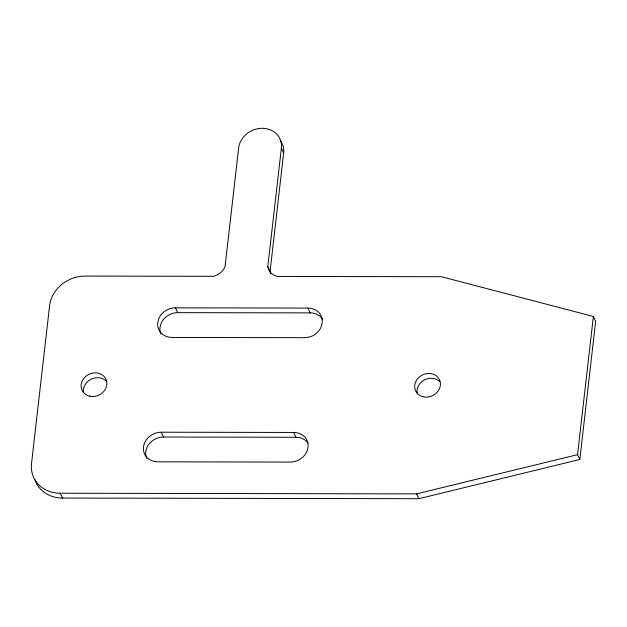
<?xml version="1.0" encoding="UTF-8"?>
<svg xmlns="http://www.w3.org/2000/svg" width="627" height="627" viewBox="0 0 627 627"><rect width="100%" height="100%" fill="white"/><g stroke="black" fill="none" stroke-linecap="round" stroke-linejoin="round"><path stroke-width="0.94" d="M267.807 266.538L281.374 148.082A21.961 19.21 -25.3 0 0 262.266 128.3A21.961 19.21 -25.3 0 0 238.636 148.003L225.069 266.459A14.829 12.971 -25.3 0 1 213.258 276.311L85.045 276.084A32.949 28.818 -25.3 0 0 49.604 305.639L31.515 463.58A32.949 28.818 -25.3 0 0 60.184 493.245L62.457 498.065L418.836 498.7L579.826 459.489L595.65 321.298L593.377 316.486L441.424 276.719L277.361 276.429A14.829 12.971 -25.3 0 1 267.807 266.538L270.088 271.35A14.829 12.971 -25.3 0 0 270.668 273.67M270.088 271.35L283.647 152.894A21.961 19.21 -25.3 0 0 280.097 140.197M579.826 459.489L577.553 454.677L593.377 316.486M60.184 493.245L416.563 493.88L577.553 454.677M175.45 307.841L307.935 308.076A16.474 14.405 -25.3 0 1 320.969 315.506C324.01 321.659 321.471 329.151 316.376 333.368A16.474 14.405 -25.3 0 1 304.55 337.687L172.057 337.451A16.474 14.405 -25.3 0 1 157.73 322.615L158.717 318.782A16.474 14.405 -25.3 0 1 175.45 307.841L177.723 312.654L310.216 312.889A16.474 14.405 -25.3 0 1 322.787 319.496M161.21 432.215L293.695 432.45A16.474 14.405 -25.3 0 1 308.029 447.286A16.474 14.405 -25.3 0 1 290.309 462.068L157.824 461.833A16.474 14.405 -25.3 0 1 143.489 446.996A16.474 14.405 -25.3 0 1 161.21 432.215L163.482 437.027A16.474 14.405 -25.3 0 0 146.671 458.361M163.482 437.027L295.975 437.262A16.474 14.405 -25.3 0 1 308.022 443.077M281.374 148.082L283.647 152.894M416.563 493.88L418.836 498.7M307.935 308.076L310.216 312.889M293.695 432.45L295.975 437.262M62.457 498.065A32.949 28.818 -25.3 0 1 34.94 479.726M160.912 333.987A16.474 14.405 -25.3 0 1 160.003 327.427L160.99 323.603A16.474 14.405 -25.3 0 1 177.723 312.654M83.524 392.565A13.175 11.529 -25.3 0 1 91.025 379.249A13.175 11.529 -25.3 0 1 106.284 381.161M417.096 393.153A13.175 11.529 -25.3 0 1 424.597 379.844A13.175 11.529 -25.3 0 1 439.856 381.749M89.355 396.139A13.175 11.529 -25.3 0 0 106.715 381.663A13.175 11.529 -25.3 0 0 85.875 376.31A13.175 11.529 -25.3 0 0 89.355 396.139M422.935 396.734A13.175 11.529 -25.3 0 0 440.295 382.258A13.175 11.529 -25.3 0 0 419.455 376.905A13.175 11.529 -25.3 0 0 422.935 396.734"/></g></svg>
